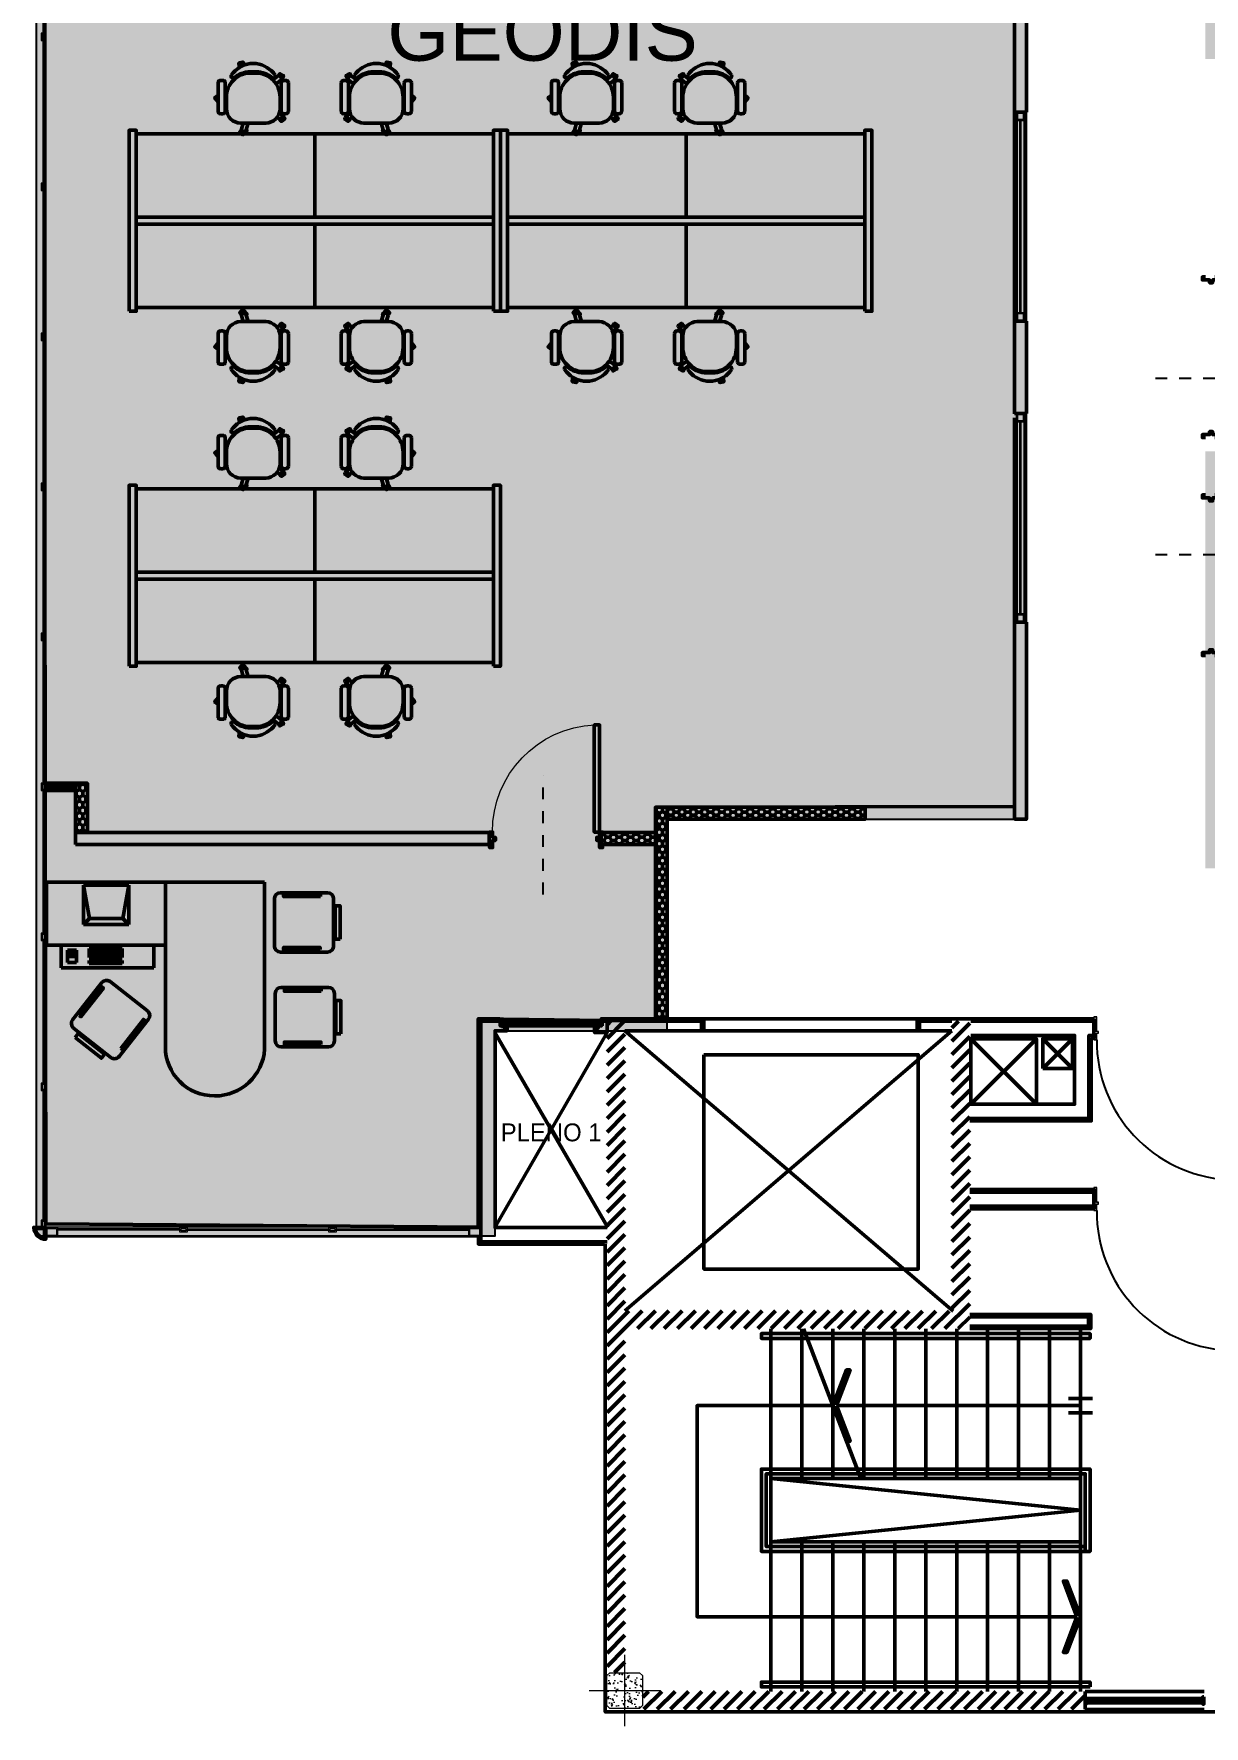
# Model space of a CAD drawing. Header units: millimetres. Extents: x 14 to 290, y 66 to 213.
# Drawn here: x 170.74 to 180.57, y 143.13 to 157.35 of the extents above; entities that cross this region are included whole.
import ezdxf

# ---------------------------------------------------------------- set-up
doc = ezdxf.new("R2010")
doc.units = ezdxf.units.MM
doc.linetypes.add('PIR13A-P-XREF-01-Apoyo$0$DASHDOT2', pattern=[12.7, 6.35, -3.175, 0, -3.175])
doc.layers.add('CARPINTERIA', color=252, linetype='Continuous')
for name, color, linetype, lineweight in [('Durlock', 252, 'Continuous', 50), ('OCASA_TODAS_r08$0$CARP-BARRIDO', 252, 'Continuous', 15), ('OCASA_TODAS_r08$0$CARP-HERRAJES', 252, 'Continuous', 15), ('OCASA_TODAS_r08$0$CARP-HOJA', 252, 'Continuous', 20), ('OCASA_TODAS_r08$0$CARP-MARCO', 252, 'Continuous', 20), ('OCASA_TODAS_r08$0$CARPINTERIA', 252, 'Continuous', 15), ('OCASA_TODAS_r08$0$COLUMNAS 70 x 70', 7, 'Continuous', 20), ('OCASA_TODAS_r08$0$EJE COL Hº', 9, 'Continuous', 15), ('OCASA_TODAS_r08$0$VISTA COLUMNAS', 9, 'Continuous', 15), ('PIR13A-P-XREF-01-Apoyo$0$10-EJES-CARP', 251, 'PIR13A-P-XREF-01-Apoyo$0$DASHDOT2', 25), ('PIR13A-P-XREF-01-Apoyo$0$20-CARPINTERIAS BATIENTE', 251, 'Continuous', 9)]:
    doc.layers.add(name, color=color, linetype=linetype, lineweight=lineweight)
doc.styles.add('IRI-OCASA-Layout R 9$0$Standard', font='arial.ttf')
doc.styles.add('OCASA_TODAS_r08$0$Standard', font='txt')

# ---------------------------------------------------------------- blocks, each defined once
blk = doc.blocks.new('OCASA_TODAS_r08$0$COL 30 X30')
at = {"layer": 'OCASA_TODAS_r08$0$VISTA COLUMNAS'}
h = blk.add_hatch(dxfattribs=at)
h.set_pattern_fill('AR-CONC', color=256, scale=0.000714, style=0)
h.set_pattern_definition([(50, (0, 0.00944), (0.13013, -0.011385), [0.013607, -0.14968]), (355, (0, 0.00944), (-0.02517, 0.13647), [0.010886, -0.119743]), (100.45, (0.01084, 0.00849), (0.10496, 0.12508), [0.011564, -0.127207]), (46.184, (0, 0.04573), (0.19363, -0.03003), [0.02041, -0.22452]), (96.636, (0.01614, 0.04322), (0.16957, 0.17673), [0.01735, -0.19081]), (351.18, (0, 0.04573), (0.16957, 0.17673), [0.01633, -0.17961]), (21, (0.01814, 0.03666), (0.108296, -0.073047), [0.013607, -0.14968]), (326, (0.01814, 0.03666), (0.044144, 0.13156), [0.010886, -0.119743]), (71.45, (0.02717, 0.03057), (0.15244, 0.058516), [0.011564, -0.127207]), (37.5, (0, 0.00944), (0.002206, 0.060396), [0, -0.118291, 0, -0.121557, 0, -0.120196]), (7.5, (0, 0.00944), (0.047728, 0.071558), [0, -0.069306, 0, -0.11557, 0, -0.045811]), (327.5, (-0.04046, 0.00944), (0.09685, -0.004092), [0, -0.045357, 0, -0.141514, 0, -0.187779]), (317.5, (-0.0586, 0.00944), (0.105807, 0.018162), [0, -0.058964, 0, -0.09398, 0, -0.13335])])
h.paths.add_polyline_path([(0, 0.159), (-0.125, 0.159), (-0.15, 0.134), (-0.15, 0.009), (0, 0.009)])
h.paths.add_polyline_path([(0.15, 0.134), (0.125, 0.159), (0, 0.159), (0, 0.009), (0.15, 0.009)])
h.paths.add_polyline_path([(0.15, 0.009), (0, 0.009), (0, -0.141), (0.125, -0.141), (0.15, -0.116)])
h.paths.add_polyline_path([(0, 0.009), (-0.15, 0.009), (-0.15, -0.116), (-0.125, -0.141), (0, -0.141)])
at = {"layer": 'OCASA_TODAS_r08$0$COLUMNAS 70 x 70', "elevation": 0}
blk.add_lwpolyline([(-0.125, 0.159), (-0.125, 0.159), (0.125, 0.159), (0.125, 0.159), (0.15, 0.134), (0.15, -0.116), (0.125, -0.141), (0.125, -0.141), (-0.125, -0.141), (-0.125, -0.141), (-0.15, -0.116), (-0.15, 0.134), (-0.125, 0.159), (-0.125, 0.159)], dxfattribs=at)
at = {"layer": 'OCASA_TODAS_r08$0$EJE COL Hº', "color": 10}
for p, q in [((0, -0.291, 0), (0, 0.309, 0)), ((-0.3, 0.009, 0), (0.3, 0.009, 0))]:
    blk.add_line(p, q, dxfattribs=at)
blk = doc.blocks.new('OCASA_TODAS_r08$0$fach planta 1 diaz velez')
at = {"layer": 'OCASA_TODAS_r08$0$CARPINTERIA', "ltscale": 5}
for p, q in [((-105.413239, -827.999644, 0.002111), (-106.440619, -827.999644, 0.002111)), ((-105.413239, -828.002144, 0.002111), (-106.440619, -828.002144, 0.002111)), ((-105.413239, -828.004644, 0.002111), (-106.440619, -828.004644, 0.002111)), ((-105.413239, -828.007144, 0.002111), (-106.440619, -828.007144, 0.002111)), ((-105.413239, -828.009644, 0.002111), (-106.440619, -828.009644, 0.002111)), ((-105.353239, -827.999644, 0.002111), (-104.161973, -827.999644, 0.002111)), ((-105.353239, -828.002144, 0.002111), (-104.161973, -828.002144, 0.002111)), ((-105.353239, -828.004644, 0.002111), (-104.161973, -828.004644, 0.002111)), ((-105.353239, -828.007144, 0.002111), (-104.161973, -828.007144, 0.002111)), ((-105.353239, -828.009644, 0.002111), (-104.161973, -828.009644, 0.002111)), ((-104.101973, -827.999644, 0.002111), (-102.987885, -827.999644, 0.002949)), ((-104.101973, -828.002144, 0.002111), (-102.987885, -828.002144, 0.002949)), ((-104.101973, -828.004644, 0.002111), (-102.987885, -828.004644, 0.002949)), ((-104.101973, -828.007144, 0.002111), (-102.987885, -828.007144, 0.002949)), ((-104.101973, -828.009644, 0.002111), (-102.987885, -828.009644, 0.002949))]:
    blk.add_line(p, q, dxfattribs=at)
for points, elevation in [([(-106.540603, -827.943271), (-102.888028, -827.943271), (-102.888028, -828.023271), (-106.540619, -828.023271)], 0.002111), ([(-106.540619, -827.943271), (-106.540619, -828.023271), (-106.440619, -828.023271), (-106.440619, -827.943271)], 0.000846), ([(-106.530619, -827.953271), (-106.530619, -828.013271), (-106.450619, -828.013271), (-106.450619, -827.953271)], 0.000846), ([(-105.353239, -827.983271), (-105.413239, -827.983271), (-105.413239, -828.023271), (-105.353239, -828.023271)], 0.002111), ([(-104.101973, -827.983271), (-104.161973, -827.983271), (-104.161973, -828.023271), (-104.101973, -828.023271)], 0.002111), ([(-102.988028, -827.943271), (-102.988028, -828.023271), (-102.888028, -828.023271), (-102.888028, -827.943271)], 0.000017), ([(-102.978028, -827.953271), (-102.978028, -828.013271), (-102.898028, -828.013271), (-102.898028, -827.953271)], 0.000017), ([(-105.363239, -827.993271), (-105.403239, -827.993271), (-105.403239, -828.013271), (-105.363239, -828.013271)], 0.002111), ([(-104.111973, -827.993271), (-104.151973, -827.993271), (-104.151973, -828.013271), (-104.111973, -828.013271)], 0.002111)]:
    blk.add_lwpolyline(points, close=True, dxfattribs=dict(at, elevation=elevation))
blk = doc.blocks.new('OCASA_TODAS_r08$0$car facha iriarte planta 1')
at = {"layer": 'OCASA_TODAS_r08$0$CARPINTERIA', "ltscale": 5}
for p, q in [((-106.56423, -878.478096, -1.171307), (-106.56423, -879.678296, -1.171307)), ((-106.56173, -878.478096, -1.171307), (-106.56173, -879.678296, -1.171307)), ((-106.55923, -878.478096, -1.171307), (-106.55923, -879.678296, -1.171307)), ((-106.55673, -878.478096, -1.171307), (-106.55673, -879.678296, -1.171307)), ((-106.55423, -878.478096, -1.171307), (-106.55423, -879.678296, -1.171307)), ((-106.56423, -879.738296, -1.198231), (-106.56423, -880.938496, -1.198231)), ((-106.56173, -879.738296, -1.198231), (-106.56173, -880.938496, -1.198231)), ((-106.55923, -879.738296, -1.198231), (-106.55923, -880.938496, -1.198231)), ((-106.55673, -879.738296, -1.198231), (-106.55673, -880.938496, -1.198231)), ((-106.55423, -879.738296, -1.198231), (-106.55423, -880.938496, -1.198231)), ((-106.56423, -880.998496, -1.198231), (-106.56423, -882.198696, -1.198231)), ((-106.56173, -880.998496, -1.198231), (-106.56173, -882.198696, -1.198231)), ((-106.55923, -880.998496, -1.198231), (-106.55923, -882.198696, -1.198231)), ((-106.55673, -880.998496, -1.198231), (-106.55673, -882.198696, -1.198231)), ((-106.55423, -880.998496, -1.198231), (-106.55423, -882.198696, -1.198231)), ((-106.56423, -882.258696, -1.198231), (-106.56423, -883.458896, -1.198231)), ((-106.56173, -882.258696, -1.198231), (-106.56173, -883.458896, -1.198231)), ((-106.55923, -882.258696, -1.198231), (-106.55923, -883.458896, -1.198231)), ((-106.55673, -882.258696, -1.198231), (-106.55673, -883.458896, -1.198231)), ((-106.55423, -882.258696, -1.198231), (-106.55423, -883.458896, -1.198231)), ((-106.56423, -883.518896, -1.171307), (-106.56423, -884.719096, -1.171307)), ((-106.56173, -883.518896, -1.171307), (-106.56173, -884.719096, -1.171307)), ((-106.55923, -883.518896, -1.171307), (-106.55923, -884.719096, -1.171307)), ((-106.55673, -883.518896, -1.171307), (-106.55673, -884.719096, -1.171307)), ((-106.55423, -883.518896, -1.171307), (-106.55423, -884.719096, -1.171307)), ((-106.56423, -884.779096, -1.198231), (-106.56423, -885.979296, -1.198231)), ((-106.56173, -884.779096, -1.198231), (-106.56173, -885.979296, -1.198231)), ((-106.55923, -884.779096, -1.198231), (-106.55923, -885.979296, -1.198231)), ((-106.55673, -884.779096, -1.198231), (-106.55673, -885.979296, -1.198231)), ((-106.55423, -884.779096, -1.198231), (-106.55423, -885.979296, -1.198231)), ((-106.56423, -886.039296, -1.171307), (-106.56423, -887.239496, -1.171307)), ((-106.56173, -886.039296, -1.171307), (-106.56173, -887.239496, -1.171307)), ((-106.55923, -886.039296, -1.171307), (-106.55923, -887.239496, -1.171307)), ((-106.55673, -886.039296, -1.171307), (-106.55673, -887.239496, -1.171307)), ((-106.55423, -886.039296, -1.171307), (-106.55423, -887.239496, -1.171307)), ((-106.56423, -887.299496, -1.198231), (-106.56423, -888.389626, -1.198231)), ((-106.56173, -887.299496, -1.198231), (-106.56173, -888.389626, -1.198231)), ((-106.55923, -887.299496, -1.198231), (-106.55923, -888.389626, -1.198231)), ((-106.55673, -887.299496, -1.198231), (-106.55673, -888.389626, -1.198231)), ((-106.55423, -887.299496, -1.198231), (-106.55423, -888.389626, -1.198231))]:
    blk.add_line(p, q, dxfattribs=at)
for points, elevation in [([(-106.540619, -888.449626), (-106.620619, -888.449626), (-106.620619, -828.023271), (-106.540619, -828.023271)], 0.000029), ([(-106.580603, -878.418096), (-106.580603, -878.478096), (-106.540603, -878.478096), (-106.540603, -878.418096)], -2.344725), ([(-106.570603, -878.428096), (-106.570603, -878.468096), (-106.550603, -878.468096), (-106.550603, -878.428096)], -2.344725), ([(-106.580603, -879.678296), (-106.580603, -879.738296), (-106.540603, -879.738296), (-106.540603, -879.678296)], -2.344725), ([(-106.570603, -879.688296), (-106.570603, -879.728296), (-106.550603, -879.728296), (-106.550603, -879.688296)], -2.344725), ([(-106.580603, -880.938496), (-106.580603, -880.998496), (-106.540603, -880.998496), (-106.540603, -880.938496)], -2.371649), ([(-106.570603, -880.948496), (-106.570603, -880.988496), (-106.550603, -880.988496), (-106.550603, -880.948496)], -2.371649), ([(-106.580603, -882.198696), (-106.580603, -882.258696), (-106.540603, -882.258696), (-106.540603, -882.198696)], -2.371649), ([(-106.570603, -882.208696), (-106.570603, -882.248696), (-106.550603, -882.248696), (-106.550603, -882.208696)], -2.371649), ([(-106.580603, -883.458896), (-106.580603, -883.518896), (-106.540603, -883.518896), (-106.540603, -883.458896)], -2.371649), ([(-106.570603, -883.468896), (-106.570603, -883.508896), (-106.550603, -883.508896), (-106.550603, -883.468896)], -2.371649), ([(-106.580603, -884.719096), (-106.580603, -884.779096), (-106.540603, -884.779096), (-106.540603, -884.719096)], -2.344725), ([(-106.570603, -884.729096), (-106.570603, -884.769096), (-106.550603, -884.769096), (-106.550603, -884.729096)], -2.344725), ([(-106.580603, -885.979296), (-106.580603, -886.039296), (-106.540603, -886.039296), (-106.540603, -885.979296)], -2.371649), ([(-106.570603, -885.989296), (-106.570603, -886.029296), (-106.550603, -886.029296), (-106.550603, -885.989296)], -2.371649), ([(-106.580603, -887.239496), (-106.580603, -887.299496), (-106.540603, -887.299496), (-106.540603, -887.239496)], -2.344725), ([(-106.570603, -887.249496), (-106.570603, -887.289496), (-106.550603, -887.289496), (-106.550603, -887.249496)], -2.344725), ([(-106.580603, -888.389626), (-106.580603, -888.449626), (-106.540603, -888.449626), (-106.540603, -888.389626)], 0.000029), ([(-106.570603, -888.399626), (-106.570603, -888.439626), (-106.550603, -888.439626), (-106.550603, -888.399626)], 0.000029)]:
    blk.add_lwpolyline(points, close=True, dxfattribs=dict(at, elevation=elevation))
blk = doc.blocks.new('OCASA_TODAS_r08$0$SE 16')
at = {"layer": 'OCASA_TODAS_r08$0$CARP-BARRIDO', "lineweight": -3}
blk.add_arc((-36.41539, -19.636195), 1.16501, 179.476971, 266.48031, dxfattribs=at)
at = {"layer": 'OCASA_TODAS_r08$0$CARP-HERRAJES'}
for p, q in [((-36.486912, -19.685538), (-36.527067, -19.685538)), ((-36.527067, -19.690098), (-36.486912, -19.690098)), ((-36.525375, -19.690098), (-36.525375, -20.748793)), ((-36.505688, -20.748793), (-36.505688, -19.690098)), ((-36.486912, -20.748793), (-36.527067, -20.748793)), ((-36.527067, -20.753354), (-36.486912, -20.753354)), ((-36.417912, -20.717998), (-36.426912, -20.717998)), ((-36.426912, -20.752998), (-36.417912, -20.752998)), ((-36.414912, -20.749998), (-36.414912, -20.720998)), ((-36.414912, -20.728073), (-36.396912, -20.728073)), ((-36.414912, -20.742073), (-36.387912, -20.742073)), ((-36.391912, -20.723073), (-36.391912, -20.643073)), ((-36.388912, -20.640073), (-36.387912, -20.640073)), ((-36.377912, -20.732073), (-36.377912, -20.650073))]:
    blk.add_line(p, q, dxfattribs=at)
for centre, radius, start, end in [((-36.527067, -19.687818), 0.00228, 90, 270), ((-36.527067, -20.751073), 0.00228, 90, 270), ((-36.417912, -20.720998), 0.003, 0, 90), ((-36.417912, -20.749998), 0.003, 270, 0), ((-36.396912, -20.723073), 0.005, 270, 0), ((-36.388912, -20.643073), 0.003, 90, 180), ((-36.387912, -20.650073), 0.01, 0, 90), ((-36.387912, -20.732073), 0.01, 270, 0)]:
    blk.add_arc(centre, radius, start, end, dxfattribs=at)
at = {"layer": 'OCASA_TODAS_r08$0$CARP-HOJA'}
for p, q in [((-36.486912, -20.799008), (-36.486912, -19.654008)), ((-36.486912, -19.654008), (-36.431912, -19.654008)), ((-36.485712, -19.812314), (-36.485712, -19.655208)), ((-36.485712, -19.655208), (-36.430712, -19.655208)), ((-36.431912, -19.654008), (-36.431912, -19.641508)), ((-36.430712, -19.641508), (-36.430712, -19.655208)), ((-36.428112, -19.797314), (-36.428112, -19.641508)), ((-36.426912, -20.811508), (-36.426912, -19.641508)), ((-36.485712, -20.797808), (-36.485712, -19.812314)), ((-36.428112, -20.811508), (-36.428112, -19.797314)), ((-36.431912, -20.799008), (-36.486912, -20.799008)), ((-36.430712, -20.797808), (-36.485712, -20.797808)), ((-36.431912, -20.799008), (-36.431912, -20.811508)), ((-36.430712, -20.797808), (-36.430712, -20.811508))]:
    blk.add_line(p, q, dxfattribs=at)
for centre, radius, start, end in [((-36.429412, -19.641508), 0.0025, 0, 180), ((-36.429412, -19.641508), 0.0013, 0, 180), ((-36.429412, -20.811508), 0.0025, 180, 0), ((-36.429412, -20.811508), 0.0013, 180, 0)]:
    blk.add_arc(centre, radius, start, end, dxfattribs=at)
at = {"layer": 'OCASA_TODAS_r08$0$CARP-MARCO'}
for p, q in [((-37.580351, -19.43236), (-37.605351, -19.43236)), ((-37.605351, -19.43236), (-37.605351, -19.44736)), ((-37.605351, -19.43236), (-37.605351, -19.44896)), ((-37.603751, -19.44896), (-37.605351, -19.44896)), ((-37.581951, -19.43396), (-37.603751, -19.43396)), ((-37.603751, -19.43396), (-37.603751, -19.44736)), ((-37.603751, -19.43396), (-37.603751, -19.44896)), ((-37.581951, -19.55716), (-37.581951, -19.43396)), ((-37.580351, -19.55556), (-37.580351, -19.43236)), ((-36.430351, -19.55556), (-36.430351, -19.43236)), ((-36.430351, -19.43236), (-36.405351, -19.43236)), ((-36.428751, -19.55716), (-36.428751, -19.43396)), ((-36.428751, -19.43396), (-36.406951, -19.43396)), ((-36.406951, -19.43396), (-36.406951, -19.44736)), ((-36.406951, -19.43396), (-36.406951, -19.44896)), ((-36.406951, -19.44896), (-36.405351, -19.44896)), ((-36.405351, -19.43236), (-36.405351, -19.44736)), ((-36.405351, -19.43236), (-36.405351, -19.44896)), ((-37.605351, -19.62556), (-37.605351, -19.60896)), ((-37.603751, -19.60896), (-37.605351, -19.60896)), ((-37.605351, -19.62556), (-37.605351, -19.61056)), ((-37.603751, -19.62396), (-37.603751, -19.60896)), ((-37.603751, -19.62396), (-37.603751, -19.61056)), ((-37.566951, -19.55716), (-37.581951, -19.55716)), ((-37.581951, -19.62396), (-37.581951, -19.56896)), ((-37.581951, -19.56896), (-37.566951, -19.56896)), ((-37.565351, -19.55556), (-37.580351, -19.55556)), ((-37.580351, -19.62556), (-37.580351, -19.57056)), ((-37.580351, -19.57056), (-37.565351, -19.57056)), ((-37.566951, -19.56896), (-37.566951, -19.55716)), ((-37.565351, -19.57056), (-37.565351, -19.55556)), ((-36.445351, -19.57056), (-36.445351, -19.55556)), ((-36.445351, -19.55556), (-36.430351, -19.55556)), ((-36.430351, -19.57056), (-36.445351, -19.57056)), ((-36.443751, -19.56896), (-36.443751, -19.55716)), ((-36.443751, -19.55716), (-36.428751, -19.55716)), ((-36.428751, -19.56896), (-36.443751, -19.56896)), ((-36.430351, -19.62556), (-36.430351, -19.57056)), ((-36.428751, -19.62396), (-36.428751, -19.56896)), ((-36.406951, -19.62396), (-36.406951, -19.60896)), ((-36.406951, -19.60896), (-36.405351, -19.60896)), ((-36.406951, -19.62396), (-36.406951, -19.61056)), ((-36.405351, -19.62556), (-36.405351, -19.60896)), ((-36.405351, -19.62556), (-36.405351, -19.61056)), ((-37.605351, -19.62556), (-37.580351, -19.62556)), ((-37.603751, -19.62396), (-37.581951, -19.62396)), ((-36.405351, -19.62556), (-36.430351, -19.62556)), ((-36.406951, -19.62396), (-36.428751, -19.62396)), ((-36.417071, -19.643831), (-36.426912, -19.652463)), ((-36.420656, -19.644065), (-36.426912, -19.649632)), ((-36.415351, -19.632235), (-36.415351, -19.62556)), ((-36.415351, -19.633663), (-36.415351, -19.62556)), ((-36.413351, -19.637069), (-36.413351, -19.62556))]:
    blk.add_line(p, q, dxfattribs=at)
blk.add_circle((-36.419237, -19.638235), 0.006, dxfattribs=at)
blk = doc.blocks.new('IRI-OCASA-Layout R 9$0$OCA_Silla giratoria')
for p, q in [((-0.083584, -0.12), (-0.099282, -0.06743)), ((-0.092562, -0.054987), (-0.073398, -0.049264)), ((-0.041838, -0.12), (-0.060955, -0.055984)), ((-0.295, -0.218599), (-0.295, -0.458599)), ((-0.275, -0.198599), (-0.255, -0.198599)), ((-0.235, -0.218599), (-0.235, -0.458599)), ((0.200451, -0.167274), (0.219039, -0.154438)), ((0.219145, -0.202975), (0.241768, -0.187353)), ((0.23295, -0.156985), (0.244315, -0.173442)), ((0.235, -0.218599), (0.235, -0.458599)), ((0.275, -0.198599), (0.255, -0.198599)), ((0.295, -0.218599), (0.295, -0.458599)), ((-0.225, -0.304601), (-0.235, -0.304361)), ((-0.224947, -0.344614), (-0.235, -0.344373)), ((-0.275, -0.478599), (-0.255, -0.478599)), ((-0.091092, -0.528764), (-0.094409, -0.538198)), ((-0.051998, -0.538169), (-0.055381, -0.547791)), ((-0.03, -0.539937), (-0.03, -0.54994)), ((0.03, -0.539937), (0.03, -0.54994)), ((0.165933, -0.481908), (0.210376, -0.515855)), ((0.191368, -0.451003), (0.234656, -0.484067)), ((0.224393, -0.513978), (0.236533, -0.498084)), ((0.275, -0.478599), (0.255, -0.478599)), ((-0.086765, -0.606897), (-0.105632, -0.600263))]:
    blk.add_line(p, q)
blk.add_lwpolyline([(-0.225, -0.34), (-0.225, -0.24, -0.414214), (-0.105, -0.12), (0.105, -0.12, -0.414214), (0.225, -0.24), (0.225, -0.34, -0.414214), (0.025, -0.54), (-0.025, -0.54, -0.414214)], format="xyb", close=True)
for points in [[(-0.099417, -0.062203), (-0.110437, -0.050076, -0.414214), (-0.1101, -0.043013), (-0.088783, -0.023641, -0.414214), (-0.08172, -0.023979)], [(-0.08172, -0.023979), (-0.053907, -0.054583, -0.414214), (-0.054245, -0.061646), (-0.058193, -0.065234, -0.414214)], [(0.220126, -0.153786), (0.232898, -0.137064, -0.414214), (0.239906, -0.136126), (0.262797, -0.15361, -0.414214), (0.263735, -0.160618)], [(0.263735, -0.160618), (0.238633, -0.193483, -0.414214), (0.231624, -0.194421), (0.231581, -0.194388, -0.414214)], [(-0.295, -0.35316, -0.107506), (-0.296925, -0.352259), (-0.319815, -0.334775, -0.414214), (-0.320754, -0.327766), (-0.295651, -0.294901, -0.047977), (-0.295, -0.2942)], [(0, -0.62), (-0.025, -0.62, -0.207449), (-0.184424, -0.522145)], [(0, -0.55), (-0.025, -0.55, -0.178789), (-0.161515, -0.499573)], [(0, -0.55), (0.025, -0.55, 0.178789), (0.161515, -0.499573)], [(0, -0.62), (0.025, -0.62, 0.207449), (0.184424, -0.522145)], [(0.233069, -0.476012), (0.25364, -0.511887, -0.414214), (0.25179, -0.518712), (0.226802, -0.53304, -0.414214), (0.219978, -0.53119), (0.211663, -0.51669, -0.414214)], [(0.223641, -0.475654), (0.226244, -0.474162, -0.414214), (0.233069, -0.476012)], [(-0.077974, -0.605832), (-0.081348, -0.626509, -0.414214), (-0.087088, -0.630639), (-0.115516, -0.625999, -0.414214), (-0.119646, -0.620259), (-0.114367, -0.587912, -0.402126)]]:
    blk.add_lwpolyline(points, format="xyb")
for centre, radius, start, end in [((-0.0897, -0.064569), 0.01, 106.626874, 196.626874), ((-0.070537, -0.058846), 0.01, 16.626874, 106.626874), ((-0.275, -0.218599), 0.02, 90, 180), ((-0.255, -0.218599), 0.02, 0, 90), ((0.224721, -0.162667), 0.01, 34.626874, 124.626874), ((0.255, -0.218599), 0.02, 90, 180), ((0.236086, -0.179124), 0.01, 304.626874, 34.626874), ((0.275, -0.218599), 0.02, 0, 90), ((-0.275, -0.458599), 0.02, 180, 270), ((-0.255, -0.458599), 0.02, 270, 0), ((-0.1694, -0.514483), 0.016866, 62.127554, 207.020489), ((0.1694, -0.514483), 0.016866, 332.979511, 117.872446), ((0.216446, -0.507908), 0.01, 232.626874, 322.626874), ((0.228586, -0.492014), 0.01, 322.626874, 52.626874), ((0.255, -0.458599), 0.02, 180, 270), ((0.275, -0.458599), 0.02, 270, 0), ((-0.102315, -0.590829), 0.01, 170.782548, 250.626874), ((-0.083447, -0.597463), 0.01, 250.626874, 302.01099)]:
    blk.add_arc(centre, radius, start, end)
blk = doc.blocks.new('IRI-OCASA-Layout R 9$0$OCA_4PUESTOS')
for points in [[(1.098416, 4.3), (1.098416, 4.36), (2.618416, 4.36), (2.618416, 4.3)], [(1.828416, 4.3), (1.828416, 2.8), (1.128416, 2.8), (1.128416, 4.3)], [(1.888416, 4.3), (1.888416, 1.3), (1.828416, 1.3), (1.828416, 4.3)], [(1.888416, 4.3), (1.888416, 2.8), (2.588416, 2.8), (2.588416, 4.3)], [(1.828416, 2.8), (1.828416, 1.3), (1.128416, 1.3), (1.128416, 2.8)], [(1.888416, 2.8), (1.888416, 1.3), (2.588416, 1.3), (2.588416, 2.8)], [(1.098416, 1.24), (1.098416, 1.3), (2.618416, 1.3), (2.618416, 1.24)]]:
    blk.add_lwpolyline(points, close=True)
blk = doc.blocks.new('IRI-OCASA-Layout R 9$0$OCA_puesto gerente')
at = {"color": 253}
for p, q in [((0, 2.4735), (0, 1.4745)), ((0.5292, 2.4735), (0, 2.4735)), ((0.5292, 1.4745), (0.5292, 2.4735)), ((0.5292, 2.34927), (0.719485, 2.34927)), ((0.572581, 2.220396), (0.572581, 2.296596)), ((0.572581, 2.296596), (0.674181, 2.296596)), ((0.597981, 2.233096), (0.597981, 2.283896)), ((0.597981, 2.283896), (0.623381, 2.283896)), ((0.623381, 2.283896), (0.623381, 2.233096)), ((0.674181, 2.296596), (0.674181, 2.220396)), ((0.719485, 2.34927), (0.719485, 1.572094)), ((0.026144, 2.161848), (0.026144, 1.780848)), ((0.305545, 2.111048), (0.026144, 2.161848)), ((0.356345, 2.161848), (0.026144, 2.161848)), ((0.356345, 2.161848), (0.305545, 2.111048)), ((0.356345, 1.780848), (0.356345, 2.161848)), ((0.674181, 2.220396), (0.572581, 2.220396)), ((0.597981, 2.258496), (0.623381, 2.258496)), ((0.623381, 2.233096), (0.597981, 2.233096)), ((0.843753, 2.009432), (1.156759, 2.254286)), ((1.226948, 2.245711), (1.472357, 1.931996)), ((0.305545, 1.831648), (0.305545, 2.111048)), ((0.55734, 2.116405), (0.63354, 2.116405)), ((0.55734, 1.837005), (0.55734, 2.116405)), ((0.58274, 1.837005), (0.58274, 2.116405)), ((0.60814, 2.116405), (0.60814, 1.837005)), ((0.63354, 2.116405), (0.63354, 1.837005)), ((0.65894, 2.116405), (0.68434, 2.116405)), ((0.65894, 1.837005), (0.65894, 2.116405)), ((0.68434, 2.116405), (0.68434, 1.837005)), ((1.080587, 1.625528), (0.835178, 1.939243)), ((1.463782, 1.861807), (1.150775, 1.616953)), ((0.026144, 1.780848), (0.305545, 1.831648)), ((0.026144, 1.780848), (0.356345, 1.780848)), ((0.305545, 1.831648), (0.356345, 1.780848)), ((0.63354, 1.837005), (0.55734, 1.837005)), ((0.68434, 1.837005), (0.65894, 1.837005)), ((0.5292, 1.572094), (0.719485, 1.572094)), ((0, 1.4745), (0.5292, 1.4745)), ((1.3836, 1.4745), (0, 1.4745)), ((0, 1.4745), (0, 0.6411)), ((1.7952, 1.059702), (1.7952, 1.063102)), ((0, 0.6411), (1.404391, 0.6411)), ((0.08873, 0.111689), (0.08873, 0.509089)), ((0.13873, 0.559089), (0.53703, 0.559089)), ((0.58703, 0.509089), (0.58703, 0.111689)), ((0.884856, 0.1049), (0.884856, 0.5023)), ((0.934856, 0.5523), (1.333156, 0.5523)), ((1.383156, 0.5023), (1.383156, 0.1049)), ((0.53703, 0.061689), (0.13873, 0.061689)), ((1.333156, 0.0549), (0.934856, 0.0549))]:
    blk.add_line(p, q, dxfattribs=at)
for points in [[(1.119735, 2.199042), (1.131257, 2.184313), (0.88961, 1.995281), (0.878088, 2.01001)], [(1.306357, 2.233303), (1.478999, 2.012608), (1.445367, 1.986298), (1.272725, 2.206994)], [(1.396414, 1.849735), (1.409537, 1.832958), (1.165764, 1.642263), (1.15264, 1.659039)], [(0.12073, 0.172189), (0.09943, 0.172189), (0.09943, 0.481689), (0.12073, 0.481689)], [(0.56633, 0.174889), (0.54763, 0.174889), (0.54763, 0.481689), (0.56633, 0.481689)], [(0.916856, 0.1654), (0.895556, 0.1654), (0.895556, 0.4749), (0.916856, 0.4749)], [(1.362456, 0.1681), (1.343756, 0.1681), (1.343756, 0.4749), (1.362456, 0.4749)], [(0.47833, 0.006789), (0.19813, 0.006789), (0.19813, 0.049489), (0.47833, 0.049489)], [(1.274456, 0), (0.994256, 0), (0.994256, 0.0427), (1.274456, 0.0427)]]:
    blk.add_lwpolyline(points, close=True, dxfattribs=at)
for centre, radius, start, end in [((1.187566, 2.214904), 0.05, 38.034833, 128.034833), ((0.87456, 1.97005), 0.05, 128.034833, 218.034833), ((1.432975, 1.901189), 0.05, 308.034833, 38.034833), ((1.119968, 1.656335), 0.05, 218.034833, 308.034833), ((1.386346, 1.065648), 0.408861, 359.643216, 90.384836), ((1.374057, 1.062211), 0.422202, 274.120115, 359.595756), ((0.13873, 0.509089), 0.05, 90, 180), ((0.53703, 0.509089), 0.05, 0, 90), ((0.934856, 0.5023), 0.05, 90, 180), ((1.333156, 0.5023), 0.05, 0, 90), ((0.13873, 0.111689), 0.05, 180, 270), ((0.53703, 0.111689), 0.05, 270, 0), ((0.934856, 0.1049), 0.05, 180, 270), ((1.333156, 0.1049), 0.05, 270, 0)]:
    blk.add_arc(centre, radius, start, end, dxfattribs=at)
blk = doc.blocks.new('PF_1')
at = {"layer": 'CARPINTERIA'}
for p, q in [((-0.06, -0.07, 0.000008), (-0.06, -1.684945)), ((-0.033, -1.684945, 0.000008), (-0.033, -0.07, 0.000008)), ((-0.03, -1.684945), (-0.03, -0.07, 0.000008)), ((-0.027, -1.684945, 0.000008), (-0.027, -0.07, 0.000008)), ((0, -0.07, 0.000008), (0, -1.684945))]:
    blk.add_line(p, q, dxfattribs=at)
at = {"layer": 'CARPINTERIA', "color": 1}
for points in [[(0, 0), (0, -0.07), (-0.06, -0.07), (-0.06, 0)], [(-0.005, -0.005), (-0.005, -0.065), (-0.055, -0.065), (-0.055, -0.005)], [(0, -1.684945), (0, -1.754945), (-0.06, -1.754945), (-0.06, -1.684945)], [(-0.005, -1.689945), (-0.005, -1.749945), (-0.055, -1.749945), (-0.055, -1.689945)]]:
    blk.add_lwpolyline(points, close=True, dxfattribs=at)
blk = doc.blocks.new('*U86')
blk.add_lwpolyline([(25, 10), (25, 910), (70, 910), (70, 10)], close=True)
for points in [[(0, -15), (0, 10), (25, 10), (25, -35), (50, -35), (50, -60), (25, -60), (25, -120), (0, -120), (0, -95)], [(950, -15), (950, 10), (925, 10), (925, -35), (900, -35), (900, -60), (925, -60), (925, -120), (950, -120), (950, -95)]]:
    blk.add_lwpolyline(points)
at = {"layer": 'PIR13A-P-XREF-01-Apoyo$0$10-EJES-CARP', "ltscale": 0.25}
blk.add_line((500, -515), (500, 485), dxfattribs=at)
at = {"layer": 'PIR13A-P-XREF-01-Apoyo$0$20-CARPINTERIAS BATIENTE'}
blk.add_arc((23.7975, 9.5475), 902.5, 0, 87.284973, dxfattribs=at)
blk = doc.blocks.new('*U148')
blk.add_lwpolyline([(25, 10), (25, 1310), (70, 1310), (70, 10)], close=True)
for points in [[(0, -15), (0, 10), (25, 10), (25, -35), (50, -35), (50, -60), (25, -60), (25, -120), (0, -120), (0, -95)], [(1350, -15), (1350, 10), (1325, 10), (1325, -35), (1300, -35), (1300, -60), (1325, -60), (1325, -120), (1350, -120), (1350, -95)]]:
    blk.add_lwpolyline(points)
at = {"layer": 'PIR13A-P-XREF-01-Apoyo$0$10-EJES-CARP', "ltscale": 0.25}
blk.add_line((500, -515), (500, 485), dxfattribs=at)
at = {"layer": 'PIR13A-P-XREF-01-Apoyo$0$20-CARPINTERIAS BATIENTE'}
blk.add_arc((33.4175, 13.1675), 1282.5, 0, 87.284973, dxfattribs=at)

msp = doc.modelspace()

# ---------------------------------------------------------------- hatches: boundary and pattern name
at = {"true_color": 0x7d8ab6}
h = msp.add_hatch(color=163, dxfattribs=at)
h.dxf.hatch_style = 1
h.paths.add_polyline_path([(207.041, 166.06), (186.176, 166.06), (186.176, 164.325), (182.96, 164.325), (182.96, 162.736), (180.577, 162.736), (180.577, 157.136), (184.677, 157.136), (184.681, 153.84), (180.577, 153.84), (180.577, 150.336), (193.005, 150.333), (193.019, 143.423), (225.182, 143.423), (225.182, 157.193), (207.078, 157.193)])
h.paths.add_polyline_path([(179.074, 164.119), (170.756, 164.119), (170.756, 147.249), (174.611, 147.249), (174.611, 148.972), (175.551, 148.972), (176.057, 148.972), (176.057, 150.749), (179.074, 150.749)])
at = {"layer": 'Durlock'}
h = msp.add_hatch(dxfattribs=at)
h.set_pattern_fill('HONEY', color=256, scale=0.01, angle=270)
h.set_pattern_definition([(270, (41.061818, 145.02788), (0.0274963065, -0.047625), [0.03175, -0.0635]), (30, (41.061818, 145.02788), (0.0274963066, 0.047625), [0.03175, -0.0635]), (330, (41.061818, 145.02788), (0.054992613, -1e-10), [-0.0635, 0.03175])])
h.paths.add_polyline_path([(171.086, 151.051), (171.186, 151.051), (171.186, 150.636), (171.086, 150.636)])
h = msp.add_hatch(dxfattribs=at)
h.set_pattern_fill('HONEY', color=256, scale=0.01, angle=270)
h.set_pattern_definition([(270, (45.932654, 144.700866), (0.0274963065, -0.047625), [0.03175, -0.0635]), (30, (45.932654, 144.700866), (0.0274963066, 0.047625), [0.03175, -0.0635]), (330, (45.932654, 144.700866), (0.054992613, -1e-10), [-0.0635, 0.03175])])
h.paths.add_polyline_path([(175.957, 150.849), (176.057, 150.849), (176.057, 149.055), (175.957, 149.055)])
h = msp.add_hatch(dxfattribs=at)
h.set_pattern_fill('HONEY', color=256, scale=0.01, angle=360)
h.set_pattern_definition([(360, (181.309102, 20.724264), (0.047625, 0.0274963065), [0.03175, -0.0635]), (120, (181.309102, 20.724264), (-0.047625, 0.0274963066), [0.03175, -0.0635]), (60, (181.309102, 20.724264), (1e-10, 0.054992613), [-0.0635, 0.03175])])
h.paths.add_polyline_path([(176.057, 150.749), (176.057, 150.849), (177.719, 150.849), (177.719, 150.749)])
h = msp.add_hatch(dxfattribs=at)
h.set_pattern_fill('HONEY', color=256, scale=0.01)
h.set_pattern_definition([(0, (179.828714, 20.511697), (0.047625, 0.0274963065), [0.03175, -0.0635]), (120, (179.828714, 20.511697), (-0.047625, 0.0274963066), [0.03175, -0.0635]), (60, (179.828714, 20.511697), (1e-10, 0.054992613), [-0.0635, 0.03175])])
h.paths.add_polyline_path([(171.086, 150.536), (171.086, 150.636), (174.561, 150.636), (174.561, 150.536)])
h = msp.add_hatch(dxfattribs=at)
h.set_pattern_fill('HONEY', color=256, scale=0.01, angle=360)
h.set_pattern_definition([(360, (181.20908, 20.511613), (0.047625, 0.0274963065), [0.03175, -0.0635]), (120, (181.20908, 20.511613), (-0.047625, 0.0274963066), [0.03175, -0.0635]), (60, (181.20908, 20.511613), (1e-10, 0.054992613), [-0.0635, 0.03175])])
h.paths.add_polyline_path([(175.501, 150.536), (175.501, 150.636), (175.957, 150.636), (175.957, 150.536)])
h = msp.add_hatch(dxfattribs=at)
h.set_pattern_fill('ANSI31', color=256, scale=0.025, style=0)
h.set_pattern_definition([(45, (425.2834, 154.93737), (-0.0561266, 0.0561266), [])])
h.paths.add_polyline_path([(178.598, 149.052), (178.448, 149.052), (178.448, 146.617), (175.701, 146.619), (175.701, 149.054), (175.551, 149.054), (175.551, 143.58), (175.701, 143.58), (175.701, 146.469), (178.598, 146.469)])
h = msp.add_hatch(dxfattribs=at)
h.set_pattern_fill('ANSI31', color=256, scale=0.025, style=0)
h.set_pattern_definition([(45, (425.2834, 193.33289), (-0.0561266, 0.0561266), [])])
h.paths.add_polyline_path([(179.567, 143.422), (175.851, 143.422), (175.851, 143.272), (179.567, 143.272)])

# ---------------------------------------------------------------- linework, layer by layer
at = {"layer": 'Defpoints', "color": 6}
msp.add_lwpolyline([(179.074, 164.119), (170.756, 164.119), (170.756, 147.249), (174.611, 147.249), (174.611, 148.972), (175.551, 148.972), (176.057, 148.972), (176.057, 150.749), (179.074, 150.749), (179.074, 164.119)], dxfattribs=at)
at = {"layer": 'Durlock'}
for p, q in [((178.974, 160.008, 0), (178.974, 156.689, 0)), ((179.074, 160.008, 0), (179.074, 156.689, 0)), ((178.974, 156.689, 0), (179.074, 156.689, 0)), ((178.974, 154.934, 0), (179.074, 154.934, 0)), ((178.974, 154.158, 0.069), (179.074, 154.158, 0.069)), ((178.974, 152.403, 0), (179.074, 152.403)), ((178.974, 150.749), (178.974, 152.403, 0)), ((179.074, 152.403), (179.074, 150.855)), ((174.658, 149.013), (174.653, 149.013)), ((174.658, 149.038), (175.304, 149.038)), ((174.658, 149.013), (175.304, 149.013)), ((174.858, 149.038), (175.504, 149.038)), ((174.858, 149.013), (175.504, 149.013)), ((176.365, 149.072), (178.155, 149.072)), ((175.558, 147.32), (174.608, 148.957)), ((174.608, 147.32), (175.551, 148.957, 0)), ((175.701, 146.619, 0), (178.448, 148.972, 0)), ((178.458, 146.617), (175.701, 148.972)), ((176.365, 148.972), (178.155, 148.972)), ((178.608, 148.354), (179.158, 148.904)), ((178.608, 148.904), (179.158, 148.354)), ((179.211, 148.654), (179.461, 148.904)), ((179.211, 148.904), (179.461, 148.654)), ((177.478, 145.823), (179.528, 145.823)), ((179.528, 144.944), (176.928, 145.21)), ((176.928, 144.678), (179.528, 144.944)), ((179.567, 143.422, 0), (180.566, 143.42)), ((179.567, 143.272, 0), (179.567, 143.422, 0)), ((179.577, 143.363), (180.555, 143.363)), ((179.577, 143.36), (180.555, 143.36)), ((179.577, 143.357), (180.555, 143.357)), ((179.577, 143.354), (180.555, 143.354)), ((179.577, 143.336), (180.555, 143.336)), ((179.577, 143.333), (180.555, 143.333)), ((179.577, 143.33), (180.555, 143.33)), ((179.577, 143.327), (180.555, 143.327)), ((179.567, 143.272, 0), (180.566, 143.27))]:
    msp.add_line(p, q, dxfattribs=at)
for points, elevation in [([(178.974, 154.12), (178.974, 150.855), (175.957, 150.849), (175.957, 149.052), (174.469, 149.072), (174.491, 147.321), (170.836, 147.35), (170.813, 164.253), (178.974, 164.236), (178.974, 154.154)], -1.198), ([(175.447, 149.013), (175.468, 149.013), (175.468, 148.993), (175.476, 148.993), (175.476, 149.013), (175.502, 149.013), (175.502, 149.052), (175.551, 149.052), (175.551, 148.957), (175.447, 148.957), (175.447, 149.013)], 0), ([(178.448, 149.052), (178.175, 149.052), (178.175, 148.972), (178.448, 148.972)], 0), ([(178.598, 146.589), (179.614, 146.589), (179.614, 146.469), (178.598, 146.469)], 0), ([(178.598, 146.489), (179.594, 146.489), (179.594, 146.569), (178.598, 146.569)], 0)]:
    msp.add_lwpolyline(points, dxfattribs=dict(at, elevation=elevation))
for points in [[(178.974, 154.158), (178.974, 154.934)], [(179.074, 154.934), (179.074, 154.158)], [(178.97, 150.855), (178.974, 150.855)], [(179.074, 150.855), (179.074, 150.749), (178.974, 150.749)], [(174.646, 149.052), (174.646, 149.072), (174.469, 149.072), (174.469, 147.32)], [(175.551, 147.318), (174.611, 147.318), (174.611, 148.972), (174.711, 148.972), (174.711, 149.012), (174.656, 149.012), (174.656, 149.052), (174.611, 149.052), (174.611, 149.052), (174.491, 149.052), (174.491, 147.198), (175.551, 147.198)], [(174.653, 149.013), (174.653, 149.043), (175.509, 149.043), (175.509, 149.013)], [(174.658, 149.013), (174.658, 149.038), (175.504, 149.038), (175.504, 149.013)], [(175.502, 149.052), (175.502, 149.072), (176.365, 149.072), (176.365, 148.972), (176.345, 148.972)], [(175.701, 149.052), (176.345, 149.052), (176.345, 148.972), (175.701, 148.972)], [(178.185, 148.972), (178.155, 148.972), (178.155, 149.072), (178.535, 149.072), (179.641, 149.072)], [(178.608, 149.052), (179.641, 149.052)], [(179.641, 149.072), (179.641, 148.912), (179.618, 148.912)], [(179.641, 148.932), (179.598, 148.932), (179.598, 148.234), (178.598, 148.234)], [(178.598, 148.354), (179.478, 148.354), (179.478, 148.932), (178.608, 148.932)], [(179.618, 148.912), (179.618, 148.214), (178.598, 148.214)], [(179.641, 147.617), (179.641, 147.637), (178.598, 147.637)], [(179.641, 147.617), (179.641, 147.637), (178.598, 147.637)], [(178.598, 147.497), (179.641, 147.497), (179.641, 147.617), (178.598, 147.617)], [(178.598, 147.477), (179.641, 147.477), (179.641, 147.497)], [(174.471, 147.24), (174.471, 147.18), (175.529, 147.18)], [(175.536, 147.18), (175.536, 143.25), (181.086, 143.25)], [(176.928, 146.467), (176.928, 145.21)], [(177.188, 146.467), (177.188, 145.21)], [(177.684, 145.21), (177.2, 146.467)], [(177.448, 146.467), (177.448, 145.823)], [(177.708, 146.467), (177.708, 145.21)], [(177.968, 146.467), (177.968, 145.21)], [(178.228, 146.467), (178.228, 145.21)], [(178.488, 146.467), (178.488, 145.21)], [(178.748, 146.469), (178.748, 145.21)], [(179.008, 146.469), (179.008, 145.21)], [(179.268, 146.469), (179.268, 145.21)], [(179.528, 146.469), (179.528, 145.21)], [(177.216, 146.427), (176.848, 146.427), (176.848, 146.387), (177.231, 146.387)], [(177.231, 146.387), (179.608, 146.387), (179.608, 146.427), (177.216, 146.427)], [(179.628, 145.883), (179.428, 145.883)], [(177.448, 145.823), (176.308, 145.823), (176.308, 144.049), (179.498, 144.049)], [(177.448, 145.823), (177.448, 145.21)], [(179.628, 145.763), (179.428, 145.763)], [(177.669, 145.25), (176.888, 145.25), (176.888, 144.638), (179.568, 144.638), (179.568, 144.598), (176.848, 144.598), (176.848, 145.29), (177.653, 145.29)], [(179.568, 144.638), (176.888, 144.638), (176.888, 145.25), (177.669, 145.25)], [(177.684, 145.21), (176.928, 145.21), (176.928, 144.678), (179.528, 144.678)], [(177.653, 145.29), (179.608, 145.29), (179.608, 145.25), (179.608, 144.598), (179.568, 144.598), (179.568, 145.25), (177.669, 145.25)], [(177.669, 145.25), (179.568, 145.25)], [(179.528, 145.21), (177.684, 145.21)], [(179.528, 144.678), (179.528, 145.21)], [(176.928, 144.678), (176.928, 143.42)], [(177.188, 144.678), (177.188, 143.42)], [(177.448, 144.678), (177.448, 143.42)], [(177.708, 144.678), (177.708, 143.42)], [(177.968, 144.678), (177.968, 143.42)], [(178.228, 144.678), (178.228, 143.42)], [(178.488, 144.678), (178.488, 143.42)], [(178.748, 144.678), (178.748, 143.42)], [(179.008, 144.678), (179.008, 143.42)], [(179.268, 144.678), (179.268, 143.42)], [(179.528, 144.678), (179.528, 143.42)]]:
    msp.add_lwpolyline(points, dxfattribs=at)
at = {"layer": 'Durlock', "elevation": 0}
for points in [[(171.086, 151.051), (171.086, 150.991), (170.836, 150.991), (170.836, 151.051)], [(171.086, 151.031), (171.086, 151.011), (170.836, 151.011), (170.836, 151.031)], [(171.086, 151.051), (171.186, 151.051), (171.186, 150.636), (171.086, 150.636)], [(171.086, 150.536), (171.086, 150.636), (174.561, 150.636), (174.561, 150.536)], [(175.501, 150.536), (175.501, 150.636), (175.957, 150.636), (175.957, 150.536)], [(175.49, 149.038), (175.455, 149.038), (175.455, 149.043), (175.49, 149.043)], [(175.48, 149.043), (175.465, 149.043), (175.465, 149.048), (175.48, 149.048)], [(175.476, 148.993), (175.468, 148.993), (175.468, 149.038), (175.476, 149.038)]]:
    msp.add_lwpolyline(points, close=True, dxfattribs=at)
at = {"layer": 'Durlock'}
for points in [[(175.957, 150.849), (176.057, 150.849), (176.057, 149.055), (175.957, 149.055)], [(176.057, 150.749), (176.057, 150.849), (177.719, 150.849), (177.719, 150.749)], [(174.658, 149.038), (175.504, 149.038), (175.504, 149.013), (174.658, 149.013)], [(174.665, 149.038), (174.701, 149.038), (174.701, 149.043), (174.665, 149.043)], [(174.675, 149.043), (174.691, 149.043), (174.691, 149.048), (174.675, 149.048)], [(174.679, 148.993), (174.687, 148.993), (174.687, 149.038), (174.679, 149.038)], [(178.608, 148.354), (179.158, 148.354), (179.158, 148.904), (178.608, 148.904)], [(179.211, 148.654), (179.461, 148.654), (179.461, 148.904), (179.211, 148.904)], [(176.365, 148.77), (178.165, 148.77), (178.165, 146.97), (176.365, 146.97)], [(177.478, 145.823), (177.592, 146.123), (177.562, 146.123), (177.448, 145.823), (177.562, 145.523), (177.592, 145.523)], [(179.498, 144.049), (179.384, 143.749), (179.414, 143.749), (179.528, 144.049), (179.414, 144.349), (179.384, 144.349)], [(179.608, 143.46), (176.848, 143.46), (176.848, 143.5), (179.608, 143.5)], [(179.577, 143.375), (179.567, 143.375), (179.567, 143.315), (179.577, 143.315)], [(180.565, 143.375), (180.555, 143.375), (180.555, 143.315), (180.565, 143.315)]]:
    msp.add_lwpolyline(points, close=True, dxfattribs=at)
for points in [[(170.836, 147.32), (170.736, 147.32), (170.736, 147.32, 0.414214), (170.836, 147.22), (170.836, 147.22)], [(170.826, 147.31), (170.747, 147.31, 0.350397), (170.826, 147.231)]]:
    msp.add_lwpolyline(points, format="xyb", close=True, dxfattribs=at)

# ---------------------------------------------------------------- block references
at = {"layer": 'Durlock', "xscale": -1}
for name, p, rotation in [('IRI-OCASA-Layout R 9$0$OCA_Silla giratoria', (172.579, 156.477, -3.545), 180), ('IRI-OCASA-Layout R 9$0$OCA_Silla giratoria', (175.379, 156.477, -3.545), 180), ('IRI-OCASA-Layout R 9$0$OCA_4PUESTOS', (170.296, 153.918, -3.545), 270), ('IRI-OCASA-Layout R 9$0$OCA_4PUESTOS', (173.416, 153.918, -3.545), 270), ('IRI-OCASA-Layout R 9$0$OCA_Silla giratoria', (172.579, 153.495, -3.545), 180), ('IRI-OCASA-Layout R 9$0$OCA_4PUESTOS', (170.296, 150.936, -3.545), 270), ('IRI-OCASA-Layout R 9$0$OCA_puesto gerente', (173.316, 150.22, 0), 90), ('OCASA_TODAS_r08$0$fach planta 1 diaz velez', (277.377, -680.703, -0.001), 180)]:
    msp.add_blockref(name, p, dxfattribs=dict(at, rotation=rotation))
at = {"layer": 'Durlock', "rotation": 180}
for p in [(173.613, 156.477, -3.545), (176.413, 156.477, -3.545), (173.613, 153.495, -3.545)]:
    msp.add_blockref('IRI-OCASA-Layout R 9$0$OCA_Silla giratoria', p, dxfattribs=at)
at = {"layer": 'Durlock'}
for name, p in [('PF_1', (179.054, 156.689, 0)), ('IRI-OCASA-Layout R 9$0$OCA_Silla giratoria', (172.579, 155.049, -3.545)), ('IRI-OCASA-Layout R 9$0$OCA_Silla giratoria', (175.379, 155.049, -3.545)), ('PF_1', (179.054, 154.158, 0)), ('IRI-OCASA-Layout R 9$0$OCA_Silla giratoria', (172.579, 152.067, -3.545)), ('OCASA_TODAS_r08$0$SE 16', (217.245, 168.521)), ('OCASA_TODAS_r08$0$SE 16', (217.245, 167.086)), ('OCASA_TODAS_r08$0$COL 30 X30', (175.7, 143.42, 0))]:
    msp.add_blockref(name, p, dxfattribs=at)
at = {"layer": 'Durlock', "yscale": 0.001, "zscale": 0.001, "rotation": 270}
for p, xscale in [((180.672, 153.955, 0), -0.001), ((180.672, 153.473, 0), 0.001)]:
    msp.add_blockref('*U148', p, dxfattribs=dict(at, xscale=xscale))
at = {"layer": 'Durlock', "xscale": -1}
for p in [(173.613, 155.049, -3.545), (176.413, 155.049, -3.545), (173.613, 152.067, -3.545)]:
    msp.add_blockref('IRI-OCASA-Layout R 9$0$OCA_Silla giratoria', p, dxfattribs=at)
at = {"layer": 'Durlock', "xscale": -0.001, "yscale": 0.001, "zscale": 0.001}
msp.add_blockref('*U86', (175.514, 150.631), dxfattribs=at)
at = {"layer": 'OCASA_TODAS_r08$0$CARPINTERIA', "color": 1}
msp.add_blockref('OCASA_TODAS_r08$0$car facha iriarte planta 1', (277.377, 1035.77, 0), dxfattribs=at)

# ---------------------------------------------------------------- texts
at = {"color": 7, "insert": (173.285, 157.114, 0), "char_height": 0.48, "attachment_point": 7, "style": 'IRI-OCASA-Layout R 9$0$Standard'}
msp.add_mtext_dynamic_manual_height_columns('\\pxqc;GEODIS', width=3.44891, gutter_width=12.5, heights=[0], dxfattribs=at)
at = {"layer": 'Durlock', "insert": (174.658, 148.193), "char_height": 0.15, "attachment_point": 1, "style": 'OCASA_TODAS_r08$0$Standard'}
msp.add_mtext_dynamic_manual_height_columns('PLENO 1', width=0.87009, gutter_width=12.5, heights=[0], dxfattribs=at)

doc.saveas('drawing.dxf')
